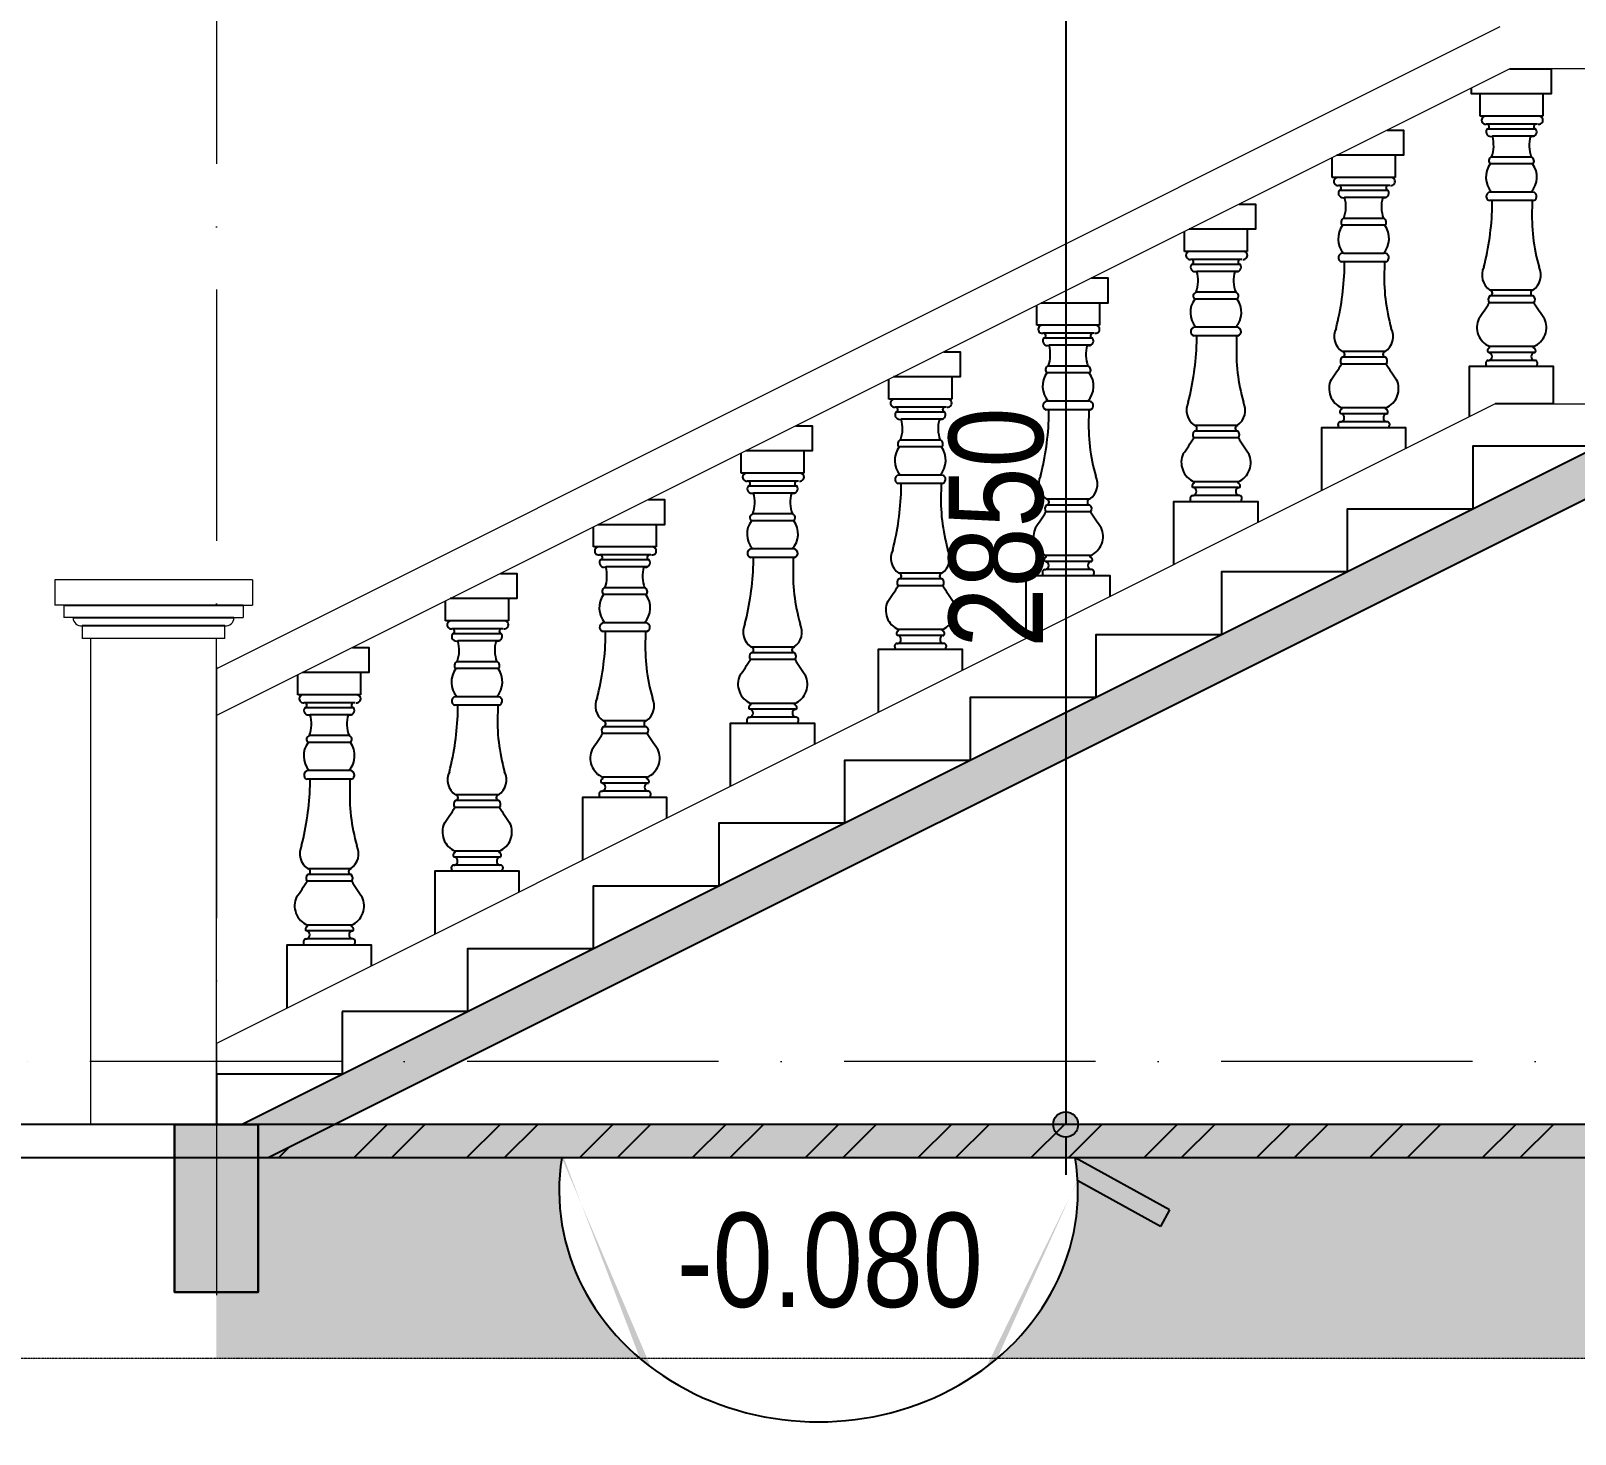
# Model space of a CAD drawing. Extents: x -79995 to 347433, y -157641 to 104789.
# Drawn here: x 68786 to 72472, y -95270 to -91920 of the extents above; entities that cross this region are included whole.
import ezdxf
from ezdxf.enums import TextEntityAlignment as Align

# ---------------------------------------------------------------- set-up
doc = ezdxf.new("R2010")
doc.units = 0
doc.linetypes.add('ACAD_ISO10W100', pattern=[18, 12, -3, 0, -3])
doc.layers.get('DEFPOINTS').update_dxf_attribs({"linetype": 'CONTINUOUS'})
for name, color, linetype in [('009', 251, 'CONTINUOUS'), ('04', 4, 'CONTINUOUS'), ('DIM', 1, 'CONTINUOUS'), ('HATCH', 8, 'CONTINUOUS'), ('TAGS', 60, 'CONTINUOUS'), ('TUONG', 131, 'CONTINUOUS')]:
    doc.layers.add(name, color=color, linetype=linetype)
for name, color, linetype, lineweight in [('cot', 4, 'CONTINUOUS', 0), ('NET-THAY', 2, 'CONTINUOUS', 13), ('TRUC', 24, 'CONTINUOUS', 0)]:
    doc.layers.add(name, color=color, linetype=linetype, lineweight=lineweight)
doc.styles.add('HEL-CONDENSE', font='')
doc.styles.add('VNI-HELVE-CONDENSEN', font='')
doc.styles.get('HEL-CONDENSE').set_extended_font_data('VNI-Helve-Condense')
doc.styles.get('VNI-HELVE-CONDENSEN').set_extended_font_data('VNI-Helve-Condense')
doc.dimstyles.new('D100', dxfattribs={"dimtxt": 225, "dimasz": 1.2, "dimexe": 100, "dimexo": 0, "dimgap": 50, "dimtad": 1, "dimdec": 0, "dimzin": 13, "dimdsep": 46, "dimtxsty": 'HEL-CONDENSE', "dimblk": 'D50', "dimcen": 0, "dimclrd": 1, "dimclre": 1, "dimclrt": 7, "dimadec": 0, "dimazin": 0, "dimtfac": 1, "dimtdec": 0, "dimtmove": 0, "dimatfit": 3, "dimldrblk": 'D50', "dimfxl": 1, "dimtolj": 1, "dimtzin": 13, "dimarcsym": 0})

# ---------------------------------------------------------------- blocks, each defined once
blk = doc.blocks.new('D50')
at = {"layer": 'DIM'}
blk.add_hatch(color=256, dxfattribs=at).paths.add_polyline_path([(25, 0, 1), (-25, 0, 1)])
blk.add_line((25, 0), (100, 0), dxfattribs=at)
blk.add_circle((0, 0), 25, dxfattribs=at)
blk = doc.blocks.new('*D1115')
at = {"layer": 'DEFPOINTS', "color": 0, "linetype": 'Continuous', "transparency": 16777216}
for p in [(71728.4, -91680.7), (71256.3, -94530.7), (71778.4, -94530.7)]:
    blk.add_point(p, dxfattribs=at)
at = {"layer": 'DIM', "color": 1, "linetype": 'Continuous', "lineweight": -2, "transparency": 16777216}
for p, q in [((71728.4, -91680.7), (71156.3, -91680.7)), ((71256.3, -91681.9), (71256.3, -94529.5)), ((71778.4, -94530.7), (71156.3, -94530.7))]:
    blk.add_line(p, q, dxfattribs=at)
at = {"layer": 'DIM', "color": 1, "linetype": 'Continuous', "lineweight": -2, "transparency": 16777216, "xscale": 1.199999999999999, "yscale": 1.199999999999999, "zscale": 1.199999999999999}
for p, rotation in [((71256.3, -91680.7), 90), ((71256.3, -94530.7), 270)]:
    blk.add_blockref('D50', p, dxfattribs=dict(at, rotation=rotation))
at = {"layer": 'DIM', "color": 7, "linetype": 'Continuous', "transparency": 16777216, "insert": (71091.4, -93105.7), "char_height": 225, "attachment_point": 5, "rotation": 90, "style": 'HEL-CONDENSE'}
blk.add_mtext('\\A1;2850', dxfattribs=at)
blk = doc.blocks.new('CAODO')
at = {"layer": 'TAGS', "linetype": 'Continuous'}
h = blk.add_hatch(color=256, dxfattribs=at)
edge = h.paths.add_edge_path()
edge.add_line((-906.9, 181.5), (-931, 137.7))
edge.add_line((-931, 137.7), (-681, 0))
edge.add_ellipse((0, 87.1), major_axis=(688, 0), ratio=0.890858, start_angle=182.4779, end_angle=188.1666, ccw=False)
edge.add_line((-687.4, 60.6), (-906.9, 181.5))
for p, q in [((-931, 137.7), (-906.9, 181.5)), ((-906.9, 181.5), (-687.4, 60.6)), ((-931, 137.7), (-681, 0)), ((-931, 0), (931, 0))]:
    blk.add_line(p, q, dxfattribs=at)
blk.add_ellipse((0, 87.1), major_axis=(688, 0), ratio=0.890858, start_param=-0.142534, end_param=3.284126, dxfattribs=at)
at = {"layer": 'TAGS', "linetype": 'Continuous', "style": 'VNI-HELVE-CONDENSEN'}
blk.add_attdef('0.000', text='', height=250, dxfattribs=at).set_placement((0.2, 232.3), align=Align.MIDDLE_CENTER)

msp = doc.modelspace()

# ---------------------------------------------------------------- hatches: boundary and pattern name
at = {"layer": '009'}
h = msp.add_hatch(dxfattribs=at)
h.set_pattern_fill('ANSI32', color=256, scale=20, style=0)
h.set_pattern_definition([(45, (-1253396.46, -300869.02), (-134.703842, 134.703842), []), (45, (-1253306.66, -300869.02), (-134.703842, 134.703842), [])])
h.paths.add_polyline_path([(72828.751, -94530.733), (69512.358, -94530.733), (69352.358, -94610.733), (72828.751, -94610.733)])
h.paths.add_polyline_path([(73728.751, -94530.733), (72828.751, -94530.733), (72828.751, -94610.733), (73728.751, -94610.733)])
h.paths.add_polyline_path([(75728.751, -94530.733), (73728.751, -94530.733), (73728.751, -94610.733), (75728.751, -94610.733)])
h.paths.add_polyline_path([(77628.751, -94530.733), (75728.751, -94530.733), (75728.751, -94610.733), (77628.751, -94610.733), (77628.751, -94580.733)])
h = msp.add_hatch(dxfattribs=at)
h.set_pattern_fill('AR-CONC', color=256, style=0)
h.set_pattern_definition([(50, (-1253396.46, -300869.02), (182.184669, -15.939086), [19.05, -209.55]), (355, (-1253396.46, -300869.02), (-35.242826, 191.056643), [15.24, -167.64]), (100.451, (-1253381.28, -300870.35), (146.942502, 175.116688), [16.19, -178.09]), (46.1842, (-1253396.46, -300818.22), (271.07904, -42.042328), [28.575, -314.325]), (96.6356, (-1253373.87, -300821.73), (237.404234, 247.425556), [24.285, -267.135]), (351.184, (-1253396.46, -300818.22), (237.404606, 247.42512), [22.86, -251.46]), (21, (-1253371.06, -300830.92), (151.61488, -102.265519), [19.05, -209.55]), (326, (-1253371.06, -300830.92), (61.802028, 184.187966), [15.24, -167.64]), (71.4514, (-1253358.43, -300839.45), (213.41649, 81.922858), [16.19, -178.09]), (37.5, (-1253396.46, -300869.024), (3.0886033, 84.555039), [0, -165.608, 0, -170.18, 0, -168.275]), (7.5, (-1253396.46, -300869.02), (66.8196625, 100.180575), [0, -97.028, 0, -161.798, 0, -64.135]), (327.5, (-1253453.104, -300869.024), (135.590595, -5.728744), [0, -63.5, 0, -198.12, 0, -262.89]), (317.5, (-1253478.5, -300869.02), (148.129181, 25.426491), [0, -82.55, 0, -131.572, 0, -186.69])])
h.paths.add_polyline_path([(72828.751, -94530.733), (69512.358, -94530.733), (69352.358, -94610.733), (72828.751, -94610.733)])
h.paths.add_polyline_path([(73728.751, -94530.733), (72828.751, -94530.733), (72828.751, -94610.733), (73728.751, -94610.733)])
h.paths.add_polyline_path([(75728.751, -94530.733), (73728.751, -94530.733), (73728.751, -94610.733), (75728.751, -94610.733)])
h.paths.add_polyline_path([(77628.751, -94530.733), (75728.751, -94530.733), (75728.751, -94610.733), (77628.751, -94610.733), (77628.751, -94580.733)])
h = msp.add_hatch(dxfattribs=at)
h.set_pattern_fill('AR-HBONE', color=256, style=0)
h.set_pattern_definition([(45, (-1253396.46, -300869.02), (1e-14, 143.684098), [304.8, -101.6]), (135, (-1253324.62, -300797.18), (1e-14, 143.684098), [304.8, -101.6])])
edge = h.paths.add_edge_path()
edge.add_line((72828.751, -95088.924), (72828.751, -94610.733))
edge.add_line((72828.751, -94610.733), (71279.273, -94610.733))
edge.add_line((71279.273, -94610.733), (71504.273, -94734.639))
edge.add_line((71504.273, -94734.639), (71482.565, -94774.057))
edge.add_line((71482.565, -94774.057), (71284.973, -94665.245))
edge.add_ellipse((70666.33, -94689.094), major_axis=(-619.222, 0), ratio=0.89085777, start_angle=133.547564, end_angle=182.477918, ccw=False)
edge.add_line((71092.947, -95088.924), (72828.751, -95088.924))
edge = h.paths.add_edge_path()
edge.add_ellipse((70666.33, -94689.094), major_axis=(-619.222, 0), ratio=0.89085777, start_angle=-8.166576, end_angle=46.452436, ccw=False)
edge.add_line((70053.387, -94610.733), (69828.387, -94610.733))
edge.add_line((69828.387, -94610.733), (69328.751, -94610.733))
edge.add_line((69328.751, -94610.733), (69328.751, -94930.733))
edge.add_line((69328.751, -94930.733), (69228.751, -94930.733))
edge.add_line((69228.751, -94930.733), (69228.751, -95088.924))
edge.add_line((69228.751, -95088.924), (70239.713, -95088.924))
h.paths.add_polyline_path([(75728.751, -95088.924), (75728.751, -94610.733), (73728.751, -94610.733), (73728.751, -95088.924)])
h.paths.add_polyline_path([(73728.751, -95088.924), (73728.751, -94610.733), (72828.751, -94610.733), (72828.751, -95088.924)])
h.paths.add_polyline_path([(75728.751, -94610.733), (75728.751, -95088.924), (77728.751, -95088.924), (77728.751, -94980.733), (77628.751, -94980.733), (77628.751, -94610.733)])
h.paths.add_polyline_path([(77828.751, -94610.733), (77828.751, -94980.733), (77728.751, -94980.733), (77728.751, -95088.924), (81728.751, -95088.924), (81728.751, -94610.733)])
h.paths.add_polyline_path([(83728.751, -95088.924), (83728.751, -94610.733), (81728.751, -94610.733), (81728.751, -95088.924)])
at = {"layer": '04'}
h = msp.add_hatch(color=256, dxfattribs=at)
h.paths.add_polyline_path([(69228.751, -94530.733), (69128.751, -94530.733), (69128.751, -94930.733), (69228.751, -94930.733)])
h.paths.add_polyline_path([(69328.751, -94530.733), (69228.751, -94530.733), (69228.751, -94930.733), (69328.751, -94930.733)])
h = msp.add_hatch(color=256, dxfattribs=at)
h.paths.add_polyline_path([(69228.751, -94530.733), (69328.751, -94530.733), (69328.751, -94930.733), (69228.751, -94930.733)])
h.paths.add_polyline_path([(69128.751, -94530.733), (69228.751, -94530.733), (69228.751, -94930.733), (69128.751, -94930.733)])
at = {"layer": 'cot'}
h = msp.add_hatch(color=256, dxfattribs=at)
h.paths.add_polyline_path([(73728.751, -92922.537), (73728.751, -92810.733), (73528.751, -92910.733), (72928.751, -92910.733), (72928.751, -93010.733), (73552.358, -93010.733)])
h.paths.add_polyline_path([(72828.751, -92910.733), (72728.751, -92910.733), (72728.751, -93210.733), (72828.751, -93210.733)])
h.paths.add_polyline_path([(72928.751, -93010.733), (72928.751, -92910.733), (72828.751, -92910.733), (72828.751, -93210.733), (72928.751, -93210.733)])
h.paths.add_polyline_path([(72728.751, -92910.733), (72528.751, -92910.733), (69588.751, -94380.733), (69812.358, -94380.733), (72552.358, -93010.733), (72728.751, -93010.733)])
msp.add_hatch(color=256, dxfattribs=at).paths.add_polyline_path([(69448.751, -94450.733), (69672.358, -94450.733), (69812.358, -94380.733), (69588.751, -94380.733)])
h = msp.add_hatch(color=256, dxfattribs=at)
h.paths.add_polyline_path([(69512.358, -94530.733), (69328.751, -94530.733), (69328.751, -94610.733), (69352.358, -94610.733)])
h.paths.add_polyline_path([(69512.358, -94530.733), (69704.54, -94434.643), (69480.933, -94434.643), (69288.751, -94530.733), (69328.751, -94530.733)])

# ---------------------------------------------------------------- linework, layer by layer
at = {"layer": '04'}
for p, q in [((77628.751, -94530.733), (68709.007, -94530.733)), ((84728.751, -94610.733), (68709.007, -94610.733))]:
    msp.add_line(p, q, dxfattribs=at)
at = {"layer": 'HATCH', "ltscale": 100}
for p, q in [((72245.393, -92123.85), (72245.393, -92070.733)), ((72395.393, -92070.733), (72395.393, -92123.85)), ((72260.083, -92123.85), (72245.393, -92123.85)), ((72384.442, -92123.85), (72260.853, -92123.85)), ((72395.393, -92123.85), (72384.442, -92123.85)), ((72382.749, -92142.808), (72260.548, -92142.808)), ((72378.836, -92154.902), (72261.95, -92154.902)), ((72373.597, -92171.424), (72274.929, -92171.424)), ((71892.607, -92270.195), (71892.607, -92222.575)), ((72042.607, -92217.078), (72042.607, -92270.195)), ((72367.764, -92221.312), (72273.022, -92221.312)), ((71907.297, -92270.195), (71892.607, -92270.195)), ((72031.656, -92270.195), (71908.067, -92270.195)), ((72042.607, -92270.195), (72031.656, -92270.195)), ((72370.938, -92237.568), (72269.848, -92237.568)), ((72029.962, -92289.153), (71907.761, -92289.153)), ((72026.05, -92301.246), (71909.164, -92301.246)), ((72020.811, -92317.769), (71922.143, -92317.769)), ((72267.705, -92325.257), (72267.705, -92325.257)), ((72274.705, -92341.195), (72274.705, -92325.257)), ((72369.82, -92325.257), (72369.82, -92341.195)), ((72373.081, -92325.257), (72373.081, -92325.257)), ((72373.081, -92325.257), (72373.081, -92325.257)), ((72014.978, -92367.657), (71920.236, -92367.657)), ((71539.821, -92446.588), (71539.821, -92398.968)), ((71689.821, -92393.471), (71689.821, -92446.588)), ((72018.152, -92383.912), (71917.062, -92383.912)), ((71554.51, -92446.588), (71539.821, -92446.588)), ((71678.87, -92446.588), (71555.281, -92446.588)), ((71689.821, -92446.588), (71678.87, -92446.588)), ((71677.176, -92465.546), (71554.975, -92465.546)), ((71673.264, -92477.639), (71556.377, -92477.639)), ((71914.919, -92471.601), (71914.919, -92471.601)), ((71921.919, -92487.539), (71921.919, -92471.601)), ((72017.033, -92471.601), (72017.033, -92487.539)), ((72020.295, -92471.601), (72020.295, -92471.601)), ((72020.295, -92471.601), (72020.295, -92471.601)), ((71668.025, -92494.162), (71569.357, -92494.162)), ((71665.366, -92560.306), (71564.276, -92560.306)), ((71662.191, -92544.05), (71567.45, -92544.05)), ((71187.035, -92622.981), (71187.035, -92575.361)), ((71337.035, -92569.864), (71337.035, -92622.981)), ((71201.724, -92622.981), (71187.035, -92622.981)), ((71326.083, -92622.981), (71202.495, -92622.981)), ((71337.035, -92622.981), (71326.083, -92622.981)), ((71324.39, -92641.939), (71202.189, -92641.939)), ((71320.478, -92654.033), (71203.591, -92654.033)), ((71315.239, -92670.555), (71216.57, -92670.555)), ((71562.133, -92647.994), (71562.133, -92647.994)), ((71569.133, -92663.932), (71569.133, -92647.994)), ((71664.247, -92647.994), (71664.247, -92663.932)), ((71667.509, -92647.994), (71667.509, -92647.994)), ((71667.509, -92647.994), (71667.509, -92647.994)), ((72268.324, -92677.166), (72268.324, -92673.662)), ((72373.463, -92673.662), (72268.324, -92673.662)), ((72373.463, -92677.166), (72373.463, -92673.662)), ((72267.104, -92687.677), (72264.835, -92687.677)), ((72264.835, -92706.693), (72267.104, -92706.693)), ((72374.682, -92687.677), (72267.104, -92687.677)), ((72374.636, -92706.693), (72267.104, -92706.693)), ((72374.682, -92687.677), (72376.952, -92687.677)), ((72376.952, -92706.693), (72374.682, -92706.693)), ((70984.248, -92746.257), (70984.248, -92799.374)), ((71312.58, -92736.699), (71211.489, -92736.699)), ((71309.405, -92720.443), (71214.664, -92720.443)), ((72220.393, -92720.731), (72420.393, -92720.731)), ((72260.131, -92719.959), (72260.131, -92717.204)), ((72381.655, -92720.731), (72381.655, -92717.204)), ((72420.393, -92720.731), (72420.393, -92810.733)), ((70834.248, -92799.374), (70834.248, -92751.754)), ((70848.938, -92799.374), (70834.248, -92799.374)), ((70971.604, -92818.332), (70849.403, -92818.332)), ((70973.297, -92799.374), (70849.708, -92799.374)), ((70984.248, -92799.374), (70973.297, -92799.374)), ((71209.346, -92824.387), (71209.346, -92824.387)), ((71216.346, -92840.325), (71216.346, -92824.387)), ((71311.461, -92824.387), (71311.461, -92840.325)), ((71314.723, -92824.387), (71314.723, -92824.387)), ((71314.723, -92824.387), (71314.723, -92824.387)), ((71915.538, -92823.51), (71915.538, -92820.007)), ((72020.676, -92820.007), (71915.538, -92820.007)), ((72020.676, -92823.51), (72020.676, -92820.007)), ((70967.692, -92830.426), (70850.805, -92830.426)), ((70962.452, -92846.948), (70863.784, -92846.948)), ((71914.318, -92834.021), (71912.048, -92834.021)), ((71912.048, -92853.037), (71914.318, -92853.037)), ((72021.896, -92834.021), (71914.318, -92834.021)), ((72021.85, -92853.037), (71914.318, -92853.037)), ((72021.896, -92834.021), (72024.165, -92834.021)), ((72024.165, -92853.037), (72021.896, -92853.037)), ((70956.619, -92896.836), (70861.878, -92896.836)), ((71867.607, -92867.076), (72067.607, -92867.076)), ((71907.345, -92866.303), (71907.345, -92863.548)), ((72028.869, -92867.076), (72028.869, -92863.548)), ((72067.607, -92867.076), (72067.607, -92917.699)), ((70481.462, -92975.767), (70481.462, -92928.147)), ((70631.462, -92922.65), (70631.462, -92975.767)), ((70959.793, -92913.092), (70858.703, -92913.092)), ((70496.152, -92975.767), (70481.462, -92975.767)), ((70618.818, -92994.725), (70496.617, -92994.725)), ((70620.511, -92975.767), (70496.922, -92975.767)), ((70614.905, -93006.819), (70498.019, -93006.819)), ((70631.462, -92975.767), (70620.511, -92975.767)), ((70856.56, -93000.781), (70856.56, -93000.781)), ((70863.56, -93016.718), (70863.56, -93000.781)), ((70958.675, -93000.781), (70958.675, -93016.718)), ((70961.936, -93000.781), (70961.936, -93000.781)), ((70961.936, -93000.781), (70961.936, -93000.781)), ((71562.751, -92999.903), (71562.751, -92996.4)), ((71667.89, -92996.4), (71562.751, -92996.4)), ((71667.89, -92999.903), (71667.89, -92996.4)), ((70609.666, -93023.341), (70510.998, -93023.341)), ((71514.821, -93043.469), (71714.821, -93043.469)), ((71554.559, -93042.696), (71554.559, -93039.941)), ((71561.532, -93010.414), (71559.262, -93010.414)), ((71559.262, -93029.43), (71561.532, -93029.43)), ((71669.11, -93010.414), (71561.532, -93010.414)), ((71669.064, -93029.43), (71561.532, -93029.43)), ((71669.11, -93010.414), (71671.379, -93010.414)), ((71671.379, -93029.43), (71669.11, -93029.43)), ((71676.083, -93043.469), (71676.083, -93039.941)), ((71714.821, -93043.469), (71714.821, -93094.092)), ((70603.833, -93073.229), (70509.091, -93073.229)), ((70128.676, -93152.16), (70128.676, -93104.54)), ((70278.676, -93099.043), (70278.676, -93152.16)), ((70607.007, -93089.485), (70505.917, -93089.485)), ((70143.366, -93152.16), (70128.676, -93152.16)), ((70267.725, -93152.16), (70144.136, -93152.16)), ((70278.676, -93152.16), (70267.725, -93152.16)), ((70266.032, -93171.118), (70143.831, -93171.118)), ((70262.119, -93183.212), (70145.233, -93183.212)), ((70503.774, -93177.174), (70503.774, -93177.174)), ((70510.774, -93193.111), (70510.774, -93177.174)), ((70605.889, -93177.174), (70605.889, -93193.111)), ((70609.15, -93177.174), (70609.15, -93177.174)), ((70609.15, -93177.174), (70609.15, -93177.174)), ((71208.745, -93186.808), (71206.476, -93186.808)), ((71316.324, -93186.808), (71208.745, -93186.808)), ((71209.965, -93176.297), (71209.965, -93172.793)), ((71315.104, -93172.793), (71209.965, -93172.793)), ((71315.104, -93176.297), (71315.104, -93172.793)), ((71316.324, -93186.808), (71318.593, -93186.808)), ((70256.88, -93199.734), (70158.212, -93199.734)), ((71162.035, -93219.862), (71362.035, -93219.862)), ((71201.773, -93219.089), (71201.773, -93216.334)), ((71206.476, -93205.823), (71208.745, -93205.823)), ((71316.278, -93205.823), (71208.745, -93205.823)), ((71318.593, -93205.823), (71316.324, -93205.823)), ((71323.297, -93219.862), (71323.297, -93216.334)), ((71362.035, -93219.862), (71362.035, -93270.485)), ((70254.221, -93265.878), (70153.131, -93265.878)), ((70251.047, -93249.622), (70156.305, -93249.622)), ((69775.89, -93328.553), (69775.89, -93280.933)), ((69925.89, -93275.436), (69925.89, -93328.553)), ((69790.58, -93328.553), (69775.89, -93328.553)), ((69914.939, -93328.553), (69791.35, -93328.553)), ((69925.89, -93328.553), (69914.939, -93328.553)), ((69913.245, -93347.511), (69791.044, -93347.511)), ((69909.333, -93359.605), (69792.447, -93359.605)), ((69904.094, -93376.127), (69805.426, -93376.127)), ((70150.988, -93353.567), (70150.988, -93353.567)), ((70157.988, -93369.504), (70157.988, -93353.567)), ((70253.103, -93353.567), (70253.103, -93369.504)), ((70256.364, -93353.567), (70256.364, -93353.567)), ((70256.364, -93353.567), (70256.364, -93353.567)), ((70855.959, -93363.201), (70853.69, -93363.201)), ((70963.538, -93363.201), (70855.959, -93363.201)), ((70857.179, -93352.69), (70857.179, -93349.186)), ((70962.318, -93349.186), (70857.179, -93349.186)), ((70962.318, -93352.69), (70962.318, -93349.186)), ((70963.538, -93363.201), (70965.807, -93363.201)), ((70809.248, -93396.255), (71009.248, -93396.255)), ((70848.987, -93395.482), (70848.987, -93392.727)), ((70853.69, -93382.217), (70855.959, -93382.217)), ((70963.492, -93382.217), (70855.959, -93382.217)), ((70965.807, -93382.217), (70963.538, -93382.217)), ((70970.51, -93396.255), (70970.51, -93392.727)), ((71009.248, -93396.255), (71009.248, -93446.878)), ((69573.104, -93451.829), (69573.104, -93504.946)), ((69901.435, -93442.271), (69800.345, -93442.271)), ((69898.261, -93426.015), (69803.519, -93426.015)), ((69423.104, -93504.946), (69423.104, -93457.327)), ((69437.793, -93504.946), (69423.104, -93504.946)), ((69560.459, -93523.904), (69438.258, -93523.904)), ((69562.153, -93504.946), (69438.564, -93504.946)), ((69573.104, -93504.946), (69562.153, -93504.946)), ((70504.393, -93529.083), (70504.393, -93525.579)), ((70609.532, -93525.579), (70504.393, -93525.579)), ((70609.532, -93529.083), (70609.532, -93525.579)), ((69556.547, -93535.998), (69439.66, -93535.998)), ((69551.308, -93552.52), (69452.64, -93552.52)), ((69798.202, -93529.96), (69798.202, -93529.96)), ((69805.202, -93545.898), (69805.202, -93529.96)), ((69900.317, -93529.96), (69900.317, -93545.898)), ((69903.578, -93529.96), (69903.578, -93529.96)), ((69903.578, -93529.96), (69903.578, -93529.96)), ((70503.173, -93539.594), (70500.904, -93539.594)), ((70500.904, -93558.61), (70503.173, -93558.61)), ((70610.752, -93539.594), (70503.173, -93539.594)), ((70610.705, -93558.61), (70503.173, -93558.61)), ((70610.752, -93539.594), (70613.021, -93539.594)), ((70613.021, -93558.61), (70610.752, -93558.61)), ((70456.462, -93572.648), (70656.462, -93572.648)), ((70496.2, -93571.875), (70496.2, -93569.121)), ((70617.724, -93572.648), (70617.724, -93569.121)), ((70656.462, -93572.648), (70656.462, -93623.271)), ((69548.649, -93618.664), (69447.559, -93618.664)), ((69545.474, -93602.408), (69450.733, -93602.408)), ((69445.416, -93706.353), (69445.416, -93706.353)), ((69452.416, -93722.291), (69452.416, -93706.353)), ((69547.53, -93706.353), (69547.53, -93722.291)), ((69550.792, -93706.353), (69550.792, -93706.353)), ((69550.792, -93706.353), (69550.792, -93706.353)), ((70151.607, -93705.476), (70151.607, -93701.972)), ((70256.746, -93701.972), (70151.607, -93701.972)), ((70256.746, -93705.476), (70256.746, -93701.972)), ((70143.414, -93748.268), (70143.414, -93745.514)), ((70150.387, -93715.987), (70148.118, -93715.987)), ((70148.118, -93735.003), (70150.387, -93735.003)), ((70257.965, -93715.987), (70150.387, -93715.987)), ((70257.919, -93735.003), (70150.387, -93735.003)), ((70257.965, -93715.987), (70260.235, -93715.987)), ((70260.235, -93735.003), (70257.965, -93735.003)), ((70264.938, -93749.041), (70264.938, -93745.514)), ((70103.676, -93749.041), (70303.676, -93749.041)), ((70303.676, -93749.041), (70303.676, -93799.664)), ((69797.601, -93892.38), (69795.331, -93892.38)), ((69905.179, -93892.38), (69797.601, -93892.38)), ((69798.821, -93881.869), (69798.821, -93878.365)), ((69903.959, -93878.365), (69798.821, -93878.365)), ((69903.959, -93881.869), (69903.959, -93878.365)), ((69905.179, -93892.38), (69907.448, -93892.38)), ((69750.89, -93925.434), (69950.89, -93925.434)), ((69790.628, -93924.662), (69790.628, -93921.907)), ((69795.331, -93911.396), (69797.601, -93911.396)), ((69905.133, -93911.396), (69797.601, -93911.396)), ((69907.448, -93911.396), (69905.179, -93911.396)), ((69912.152, -93925.434), (69912.152, -93921.907)), ((69950.89, -93925.434), (69950.89, -93976.057)), ((69444.815, -94068.773), (69442.545, -94068.773)), ((69552.393, -94068.773), (69444.815, -94068.773)), ((69446.034, -94058.262), (69446.034, -94054.758)), ((69551.173, -94054.758), (69446.034, -94054.758)), ((69551.173, -94058.262), (69551.173, -94054.758)), ((69552.393, -94068.773), (69554.662, -94068.773)), ((69398.104, -94101.827), (69598.104, -94101.827)), ((69437.842, -94101.055), (69437.842, -94098.3)), ((69442.545, -94087.789), (69444.815, -94087.789)), ((69552.347, -94087.789), (69444.815, -94087.789)), ((69554.662, -94087.789), (69552.393, -94087.789)), ((69559.366, -94101.827), (69559.366, -94098.3)), ((69598.104, -94101.827), (69598.104, -94152.45))]:
    msp.add_line(p, q, dxfattribs=at)
at = {"layer": 'HATCH'}
for p, q in [((72367.654, -92304.953), (72273.132, -92304.953)), ((72373.081, -92325.257), (72267.705, -92325.257)), ((72274.705, -92341.195), (72274.705, -92341.195)), ((72014.867, -92451.297), (71920.346, -92451.297)), ((72020.295, -92471.601), (71914.919, -92471.601)), ((71921.919, -92487.539), (71921.919, -92487.539)), ((72372.638, -92539.159), (72269.149, -92539.159)), ((72372.638, -92552.953), (72269.149, -92552.953)), ((72374.254, -92569.091), (72267.532, -92569.091)), ((71662.081, -92627.69), (71567.56, -92627.69)), ((71667.509, -92647.994), (71562.133, -92647.994)), ((71569.133, -92663.932), (71569.133, -92663.932)), ((72019.852, -92685.504), (71916.362, -92685.504)), ((72019.852, -92699.297), (71916.362, -92699.297)), ((72021.468, -92715.435), (71914.746, -92715.435)), ((71314.723, -92824.387), (71209.346, -92824.387)), ((71309.295, -92804.083), (71214.774, -92804.083)), ((71216.346, -92840.325), (71216.346, -92840.325)), ((71667.065, -92861.897), (71563.576, -92861.897)), ((71668.681, -92891.828), (71561.96, -92891.828)), ((71667.065, -92875.691), (71563.576, -92875.691)), ((70961.936, -93000.781), (70856.56, -93000.781)), ((70956.509, -92980.476), (70861.988, -92980.476)), ((70863.56, -93016.718), (70863.56, -93016.718)), ((71314.279, -93038.29), (71210.79, -93038.29)), ((71315.895, -93068.221), (71209.174, -93068.221)), ((71314.279, -93052.084), (71210.79, -93052.084)), ((70603.723, -93156.869), (70509.202, -93156.869)), ((70609.15, -93177.174), (70503.774, -93177.174)), ((70510.774, -93193.111), (70510.774, -93193.111)), ((70961.493, -93214.683), (70858.004, -93214.683)), ((70961.493, -93228.477), (70858.004, -93228.477)), ((70963.109, -93244.614), (70856.388, -93244.614)), ((70250.937, -93333.263), (70156.415, -93333.263)), ((70256.364, -93353.567), (70150.988, -93353.567)), ((70157.988, -93369.504), (70157.988, -93369.504)), ((70608.707, -93391.076), (70505.218, -93391.076)), ((70608.707, -93404.87), (70505.218, -93404.87)), ((70610.323, -93421.008), (70503.602, -93421.008)), ((69898.151, -93509.656), (69803.629, -93509.656)), ((69903.578, -93529.96), (69798.202, -93529.96)), ((69805.202, -93545.898), (69805.202, -93545.898)), ((70257.537, -93597.401), (70150.815, -93597.401)), ((70255.921, -93567.469), (70152.432, -93567.469)), ((70255.921, -93581.263), (70152.432, -93581.263)), ((69550.792, -93706.353), (69445.416, -93706.353)), ((69545.364, -93686.049), (69450.843, -93686.049)), ((69452.416, -93722.291), (69452.416, -93722.291)), ((69903.135, -93743.862), (69799.645, -93743.862)), ((69904.751, -93773.794), (69798.029, -93773.794)), ((69903.135, -93757.656), (69799.645, -93757.656)), ((69550.348, -93920.255), (69446.859, -93920.255)), ((69551.965, -93950.187), (69445.243, -93950.187)), ((69550.348, -93934.049), (69446.859, -93934.049))]:
    msp.add_line(p, q, dxfattribs=at)
at = {"layer": 'HATCH', "linetype": 'Continuous'}
for p, q in [((68864.751, -93290.733), (69292.751, -93290.733)), ((68886.751, -93320.733), (69270.751, -93320.733)), ((69248.751, -93340.733), (68908.751, -93340.733))]:
    msp.add_line(p, q, dxfattribs=at)
at = {"layer": 'HATCH', "ltscale": 100}
for points in [[(72316.291, -92010.733), (72415.393, -92010.733), (72415.393, -92070.733), (72225.393, -92070.733), (72225.393, -92056.182)], [(72023.601, -92157.078), (72062.606, -92157.078), (72062.606, -92217.078), (71903.601, -92217.078)], [(71670.815, -92333.471), (71709.82, -92333.471), (71709.82, -92393.471), (71550.815, -92393.471)], [(71318.029, -92509.864), (71357.034, -92509.864), (71357.034, -92569.864), (71198.029, -92569.864)], [(70965.243, -92686.257), (71004.248, -92686.257), (71004.248, -92746.257), (70845.243, -92746.257)], [(72220.393, -92841.306), (72220.393, -92720.731), (72420.393, -92720.731), (72420.393, -92810.733), (72281.538, -92810.733)], [(70612.457, -92862.65), (70651.462, -92862.65), (70651.462, -92922.65), (70492.457, -92922.65)], [(71867.607, -93017.699), (71867.607, -92867.076), (72067.607, -92867.076), (72067.607, -92917.699)], [(70259.671, -93039.043), (70298.676, -93039.043), (70298.676, -93099.043), (70139.671, -93099.043)], [(71514.821, -93194.092), (71514.821, -93043.469), (71714.821, -93043.469), (71714.821, -93094.092)], [(69906.884, -93215.436), (69945.889, -93215.436), (69945.889, -93275.436), (69786.884, -93275.436)], [(71162.035, -93370.485), (71162.035, -93219.862), (71362.035, -93219.862), (71362.035, -93270.485)], [(69554.098, -93391.829), (69593.103, -93391.829), (69593.103, -93451.829), (69434.098, -93451.829)], [(70809.248, -93546.878), (70809.248, -93396.255), (71009.248, -93396.255), (71009.248, -93446.878)], [(70456.462, -93723.271), (70456.462, -93572.648), (70656.462, -93572.648), (70656.462, -93623.271)], [(70103.676, -93899.664), (70103.676, -93749.041), (70303.676, -93749.041), (70303.676, -93799.664)], [(69750.89, -94076.057), (69750.89, -93925.434), (69950.89, -93925.434), (69950.89, -93976.057)], [(69398.104, -94252.45), (69398.104, -94101.827), (69598.104, -94101.827), (69598.104, -94152.45)]]:
    msp.add_lwpolyline(points, dxfattribs=at)
for centre, radius, start, end in [((72258.587, -92133.338), 9.605, 81.040631, 278.959369), ((72385.938, -92133.338), 9.605, 261.040631, 98.959369), ((72271.059, -92161.105), 11.021, 145.744992, 290.557589), ((72260.993, -92148.868), 6.11, 279.007448, 98.571037), ((72369.727, -92161.105), 11.021, 249.442411, 34.255008), ((72379.793, -92148.868), 6.11, 81.428963, 260.992552), ((72198.751, -92193.493), 79.31, 339.466044, 16.156511), ((72442.035, -92193.493), 79.31, 163.843489, 200.533956), ((72275.679, -92230.269), 9.342, 106.5212, 231.380323), ((72365.107, -92230.269), 9.342, 308.619677, 73.4788), ((71905.801, -92279.683), 9.605, 81.040631, 278.959369), ((72033.152, -92279.683), 9.605, 261.040631, 98.959369), ((72314.32, -92269.568), 54.789, 144.262557, 219.808495), ((72327.591, -92269.228), 53.677, 318.275356, 36.14377), ((71918.273, -92307.45), 11.021, 145.744992, 290.557589), ((71908.207, -92295.212), 6.11, 279.007448, 98.571037), ((72016.941, -92307.45), 11.021, 249.442411, 34.255008), ((72027.007, -92295.212), 6.11, 81.428963, 260.992552), ((72270.699, -92315.18), 10.513, 76.617422, 253.451061), ((72370.087, -92315.18), 10.513, 286.548939, 103.382578), ((71845.965, -92339.838), 79.31, 339.466044, 16.156511), ((72089.249, -92339.838), 79.31, 163.843489, 200.533956), ((71623.394, -92321.814), 651.6, 345.581319, 358.295588), ((72817.329, -92361.909), 447.989, 177.349759, 195.823706), ((71922.893, -92376.613), 9.342, 106.5212, 231.380323), ((72012.321, -92376.613), 9.342, 308.619677, 73.4788), ((71961.534, -92415.913), 54.789, 144.262557, 219.808495), ((71974.805, -92415.572), 53.677, 318.275356, 36.14377), ((71553.014, -92456.076), 9.605, 81.040631, 278.959369), ((71680.365, -92456.076), 9.605, 261.040631, 98.959369), ((71917.913, -92461.524), 10.513, 76.617422, 253.451061), ((72017.301, -92461.524), 10.513, 286.548939, 103.382578), ((71565.487, -92483.843), 11.021, 145.744992, 290.557589), ((71555.421, -92471.605), 6.11, 279.007448, 98.571037), ((71664.155, -92483.843), 11.021, 249.442411, 34.255008), ((71674.22, -92471.605), 6.11, 81.428963, 260.992552), ((71270.607, -92468.158), 651.6, 345.581319, 358.295588), ((72464.543, -92508.254), 447.989, 177.349759, 195.823706), ((72293.759, -92503.099), 43.657, 154.152613, 235.686764), ((72347.027, -92503.099), 43.657, 304.313236, 25.847387), ((71493.179, -92516.231), 79.31, 339.466044, 16.156511), ((71736.463, -92516.231), 79.31, 163.843489, 200.533956), ((71608.748, -92592.306), 54.789, 144.262557, 219.808495), ((71570.107, -92553.006), 9.342, 106.5212, 231.380323), ((71622.019, -92591.965), 53.677, 318.275356, 36.14377), ((71659.535, -92553.006), 9.342, 308.619677, 73.4788), ((72276.575, -92561.846), 11.586, 129.862327, 218.700417), ((72268.23, -92546.056), 6.958, 277.583686, 82.416314), ((72373.556, -92546.056), 6.958, 97.583686, 262.416314), ((72365.212, -92561.846), 11.586, 321.299583, 50.137673), ((71815.236, -92294.428), 529.161, 323.871034, 328.731295), ((72826.55, -92294.428), 529.161, 211.268705, 216.128966), ((71200.228, -92632.469), 9.605, 81.040631, 278.959369), ((71327.579, -92632.469), 9.605, 261.040631, 98.959369), ((71565.127, -92637.917), 10.513, 76.617422, 253.451061), ((71664.514, -92637.917), 10.513, 286.548939, 103.382578), ((71940.973, -92649.444), 43.657, 154.152613, 235.686764), ((71994.241, -92649.444), 43.657, 304.313236, 25.847387), ((72287.745, -92627.716), 49.882, 154.732845, 247.086312), ((72354.041, -92627.716), 49.882, 292.913688, 25.267155), ((71212.7, -92660.236), 11.021, 145.744992, 290.557589), ((71202.635, -92647.998), 6.11, 279.007448, 98.571037), ((71140.392, -92692.624), 79.31, 339.466044, 16.156511), ((71383.677, -92692.624), 79.31, 163.843489, 200.533956), ((71311.369, -92660.236), 11.021, 249.442411, 34.255008), ((71321.434, -92647.998), 6.11, 81.428963, 260.992552), ((70917.821, -92644.552), 651.6, 345.581319, 358.295588), ((72111.757, -92684.647), 447.989, 177.349759, 195.823706), ((72269.845, -92683.505), 6.519, 103.492344, 219.781058), ((72371.941, -92683.505), 6.519, 320.218942, 76.507656), ((71923.789, -92708.191), 11.586, 129.862327, 218.700417), ((71915.444, -92692.401), 6.958, 277.583686, 82.416314), ((72020.77, -92692.401), 6.958, 97.583686, 262.416314), ((72012.425, -92708.191), 11.586, 321.299583, 50.137673), ((72265.992, -92713.519), 6.923, 99.626037, 212.158594), ((72264.15, -92697.185), 9.956, 287.261156, 72.738844), ((72377.637, -92697.185), 9.956, 107.261156, 252.738844), ((72375.794, -92713.519), 6.923, 327.841406, 80.373963), ((71255.962, -92768.699), 54.789, 144.262557, 219.808495), ((71217.32, -92729.4), 9.342, 106.5212, 231.380323), ((71269.233, -92768.358), 53.677, 318.275356, 36.14377), ((71306.749, -92729.4), 9.342, 308.619677, 73.4788), ((71462.45, -92440.773), 529.161, 323.871034, 328.731295), ((72473.764, -92440.773), 529.161, 211.268705, 216.128966), ((71934.959, -92774.061), 49.882, 154.732845, 247.086312), ((72001.255, -92774.061), 49.882, 292.913688, 25.267155), ((70847.442, -92808.862), 9.605, 81.040631, 278.959369), ((70849.849, -92824.391), 6.11, 279.007448, 98.571037), ((70968.648, -92824.391), 6.11, 81.428963, 260.992552), ((70974.793, -92808.862), 9.605, 261.040631, 98.959369), ((71212.341, -92814.31), 10.513, 76.617422, 253.451061), ((71311.728, -92814.31), 10.513, 286.548939, 103.382578), ((71588.187, -92825.837), 43.657, 154.152613, 235.686764), ((71641.455, -92825.837), 43.657, 304.313236, 25.847387), ((71917.059, -92829.85), 6.519, 103.492344, 219.781058), ((72019.155, -92829.85), 6.519, 320.218942, 76.507656), ((70859.914, -92836.629), 11.021, 145.744992, 290.557589), ((70787.606, -92869.017), 79.31, 339.466044, 16.156511), ((71030.89, -92869.017), 79.31, 163.843489, 200.533956), ((70958.582, -92836.629), 11.021, 249.442411, 34.255008), ((70565.035, -92820.945), 651.6, 345.581319, 358.295588), ((71758.971, -92861.04), 447.989, 177.349759, 195.823706), ((71562.658, -92868.794), 6.958, 277.583686, 82.416314), ((71667.984, -92868.794), 6.958, 97.583686, 262.416314), ((71913.206, -92859.863), 6.923, 99.626037, 212.158594), ((71911.363, -92843.529), 9.956, 287.261156, 72.738844), ((72024.851, -92843.529), 9.956, 107.261156, 252.738844), ((72023.008, -92859.863), 6.923, 327.841406, 80.373963), ((70864.534, -92905.793), 9.342, 106.5212, 231.380323), ((70953.962, -92905.793), 9.342, 308.619677, 73.4788), ((71109.664, -92617.166), 529.161, 323.871034, 328.731295), ((71571.002, -92884.584), 11.586, 129.862327, 218.700417), ((71659.639, -92884.584), 11.586, 321.299583, 50.137673), ((72120.978, -92617.166), 529.161, 211.268705, 216.128966), ((70903.175, -92945.092), 54.789, 144.262557, 219.808495), ((70916.447, -92944.751), 53.677, 318.275356, 36.14377), ((71582.173, -92950.454), 49.882, 154.732845, 247.086312), ((71648.469, -92950.454), 49.882, 292.913688, 25.267155), ((70494.656, -92985.255), 9.605, 81.040631, 278.959369), ((70507.128, -93013.022), 11.021, 145.744992, 290.557589), ((70497.062, -93000.784), 6.11, 279.007448, 98.571037), ((70605.796, -93013.022), 11.021, 249.442411, 34.255008), ((70615.862, -93000.784), 6.11, 81.428963, 260.992552), ((70622.007, -92985.255), 9.605, 261.040631, 98.959369), ((70859.555, -92990.704), 10.513, 76.617422, 253.451061), ((70958.942, -92990.704), 10.513, 286.548939, 103.382578), ((71235.4, -93002.23), 43.657, 154.152613, 235.686764), ((71288.669, -93002.23), 43.657, 304.313236, 25.847387), ((71564.272, -93006.243), 6.519, 103.492344, 219.781058), ((71666.369, -93006.243), 6.519, 320.218942, 76.507656), ((70434.82, -93045.41), 79.31, 339.466044, 16.156511), ((70678.104, -93045.41), 79.31, 163.843489, 200.533956), ((70212.249, -92997.338), 651.6, 345.581319, 358.295588), ((71406.185, -93037.433), 447.989, 177.349759, 195.823706), ((71209.872, -93045.187), 6.958, 277.583686, 82.416314), ((71315.197, -93045.187), 6.958, 97.583686, 262.416314), ((71560.42, -93036.256), 6.923, 99.626037, 212.158594), ((71558.577, -93019.922), 9.956, 287.261156, 72.738844), ((71672.064, -93019.922), 9.956, 107.261156, 252.738844), ((71670.222, -93036.256), 6.923, 327.841406, 80.373963), ((70511.748, -93082.186), 9.342, 106.5212, 231.380323), ((70601.176, -93082.186), 9.342, 308.619677, 73.4788), ((70756.877, -92793.559), 529.161, 323.871034, 328.731295), ((71218.216, -93060.977), 11.586, 129.862327, 218.700417), ((71306.853, -93060.977), 11.586, 321.299583, 50.137673), ((71768.192, -92793.559), 529.161, 211.268705, 216.128966), ((70550.389, -93121.485), 54.789, 144.262557, 219.808495), ((70563.661, -93121.144), 53.677, 318.275356, 36.14377), ((71229.387, -93126.847), 49.882, 154.732845, 247.086312), ((71295.683, -93126.847), 49.882, 292.913688, 25.267155), ((70141.87, -93161.648), 9.605, 81.040631, 278.959369), ((70269.221, -93161.648), 9.605, 261.040631, 98.959369), ((70506.768, -93167.097), 10.513, 76.617422, 253.451061), ((70606.156, -93167.097), 10.513, 286.548939, 103.382578), ((70154.342, -93189.415), 11.021, 145.744992, 290.557589), ((70144.276, -93177.177), 6.11, 279.007448, 98.571037), ((70253.01, -93189.415), 11.021, 249.442411, 34.255008), ((70263.076, -93177.177), 6.11, 81.428963, 260.992552), ((69859.463, -93173.731), 651.6, 345.581319, 358.295588), ((71053.398, -93213.826), 447.989, 177.349759, 195.823706), ((70882.614, -93178.623), 43.657, 154.152613, 235.686764), ((70935.882, -93178.623), 43.657, 304.313236, 25.847387), ((71211.486, -93182.636), 6.519, 103.492344, 219.781058), ((71205.791, -93196.315), 9.956, 287.261156, 72.738844), ((71319.278, -93196.315), 9.956, 107.261156, 252.738844), ((71313.583, -93182.636), 6.519, 320.218942, 76.507656), ((70082.034, -93221.803), 79.31, 339.466044, 16.156511), ((70325.318, -93221.803), 79.31, 163.843489, 200.533956), ((70865.43, -93237.37), 11.586, 129.862327, 218.700417), ((70857.086, -93221.58), 6.958, 277.583686, 82.416314), ((70962.411, -93221.58), 6.958, 97.583686, 262.416314), ((70954.067, -93237.37), 11.586, 321.299583, 50.137673), ((71207.634, -93212.649), 6.923, 99.626037, 212.158594), ((71317.435, -93212.649), 6.923, 327.841406, 80.373963), ((70197.603, -93297.878), 54.789, 144.262557, 219.808495), ((70158.962, -93258.579), 9.342, 106.5212, 231.380323), ((70210.874, -93297.538), 53.677, 318.275356, 36.14377), ((70248.39, -93258.579), 9.342, 308.619677, 73.4788), ((70404.091, -92969.952), 529.161, 323.871034, 328.731295), ((71415.406, -92969.952), 529.161, 211.268705, 216.128966), ((70876.6, -93303.24), 49.882, 154.732845, 247.086312), ((70942.897, -93303.24), 49.882, 292.913688, 25.267155), ((69789.084, -93338.041), 9.605, 81.040631, 278.959369), ((69916.435, -93338.041), 9.605, 261.040631, 98.959369), ((70153.982, -93343.49), 10.513, 76.617422, 253.451061), ((70253.37, -93343.49), 10.513, 286.548939, 103.382578), ((70529.828, -93355.016), 43.657, 154.152613, 235.686764), ((70583.096, -93355.016), 43.657, 304.313236, 25.847387), ((69801.556, -93365.808), 11.021, 145.744992, 290.557589), ((69791.49, -93353.571), 6.11, 279.007448, 98.571037), ((69729.248, -93398.196), 79.31, 339.466044, 16.156511), ((69972.532, -93398.196), 79.31, 163.843489, 200.533956), ((69900.224, -93365.808), 11.021, 249.442411, 34.255008), ((69910.29, -93353.571), 6.11, 81.428963, 260.992552), ((69506.677, -93350.124), 651.6, 345.581319, 358.295588), ((70700.612, -93390.219), 447.989, 177.349759, 195.823706), ((70858.7, -93359.029), 6.519, 103.492344, 219.781058), ((70853.005, -93372.709), 9.956, 287.261156, 72.738844), ((70966.492, -93372.709), 9.956, 107.261156, 252.738844), ((70960.797, -93359.029), 6.519, 320.218942, 76.507656), ((70512.644, -93413.763), 11.586, 129.862327, 218.700417), ((70504.299, -93397.973), 6.958, 277.583686, 82.416314), ((70609.625, -93397.973), 6.958, 97.583686, 262.416314), ((70601.281, -93413.763), 11.586, 321.299583, 50.137673), ((70854.848, -93389.042), 6.923, 99.626037, 212.158594), ((70964.649, -93389.042), 6.923, 327.841406, 80.373963), ((69844.817, -93474.271), 54.789, 144.262557, 219.808495), ((69806.176, -93434.972), 9.342, 106.5212, 231.380323), ((69858.088, -93473.931), 53.677, 318.275356, 36.14377), ((69895.604, -93434.972), 9.342, 308.619677, 73.4788), ((70051.305, -93146.345), 529.161, 323.871034, 328.731295), ((71062.619, -93146.345), 529.161, 211.268705, 216.128966), ((70523.814, -93479.633), 49.882, 154.732845, 247.086312), ((70590.11, -93479.633), 49.882, 292.913688, 25.267155), ((69436.298, -93514.434), 9.605, 81.040631, 278.959369), ((69438.704, -93529.964), 6.11, 279.007448, 98.571037), ((69557.503, -93529.964), 6.11, 81.428963, 260.992552), ((69563.648, -93514.434), 9.605, 261.040631, 98.959369), ((69801.196, -93519.883), 10.513, 76.617422, 253.451061), ((69900.584, -93519.883), 10.513, 286.548939, 103.382578), ((70177.042, -93531.409), 43.657, 154.152613, 235.686764), ((70230.31, -93531.409), 43.657, 304.313236, 25.847387), ((69448.77, -93542.201), 11.021, 145.744992, 290.557589), ((69376.462, -93574.589), 79.31, 339.466044, 16.156511), ((69619.746, -93574.589), 79.31, 163.843489, 200.533956), ((69547.438, -93542.201), 11.021, 249.442411, 34.255008), ((69153.89, -93526.517), 651.6, 345.581319, 358.295588), ((70347.826, -93566.612), 447.989, 177.349759, 195.823706), ((70502.062, -93565.435), 6.923, 99.626037, 212.158594), ((70505.914, -93535.422), 6.519, 103.492344, 219.781058), ((70500.219, -93549.102), 9.956, 287.261156, 72.738844), ((70613.706, -93549.102), 9.956, 107.261156, 252.738844), ((70608.011, -93535.422), 6.519, 320.218942, 76.507656), ((70611.863, -93565.435), 6.923, 327.841406, 80.373963), ((69698.519, -93322.738), 529.161, 323.871034, 328.731295), ((70159.858, -93590.156), 11.586, 129.862327, 218.700417), ((70151.513, -93574.366), 6.958, 277.583686, 82.416314), ((70256.839, -93574.366), 6.958, 97.583686, 262.416314), ((70248.495, -93590.156), 11.586, 321.299583, 50.137673), ((70709.833, -93322.738), 529.161, 211.268705, 216.128966), ((69492.031, -93650.665), 54.789, 144.262557, 219.808495), ((69453.39, -93611.365), 9.342, 106.5212, 231.380323), ((69505.302, -93650.324), 53.677, 318.275356, 36.14377), ((69542.818, -93611.365), 9.342, 308.619677, 73.4788), ((70171.028, -93656.026), 49.882, 154.732845, 247.086312), ((70237.324, -93656.026), 49.882, 292.913688, 25.267155), ((69448.41, -93696.276), 10.513, 76.617422, 253.451061), ((69547.797, -93696.276), 10.513, 286.548939, 103.382578), ((69824.256, -93707.802), 43.657, 154.152613, 235.686764), ((69877.524, -93707.802), 43.657, 304.313236, 25.847387), ((70153.128, -93711.815), 6.519, 103.492344, 219.781058), ((70255.225, -93711.815), 6.519, 320.218942, 76.507656), ((68801.104, -93702.91), 651.6, 345.581319, 358.295588), ((69995.04, -93743.005), 447.989, 177.349759, 195.823706), ((69798.727, -93750.759), 6.958, 277.583686, 82.416314), ((69904.053, -93750.759), 6.958, 97.583686, 262.416314), ((70149.275, -93741.829), 6.923, 99.626037, 212.158594), ((70147.433, -93725.495), 9.956, 287.261156, 72.738844), ((70260.92, -93725.495), 9.956, 107.261156, 252.738844), ((70259.077, -93741.829), 6.923, 327.841406, 80.373963), ((69345.733, -93499.131), 529.161, 323.871034, 328.731295), ((69807.072, -93766.549), 11.586, 129.862327, 218.700417), ((69895.708, -93766.549), 11.586, 321.299583, 50.137673), ((70357.047, -93499.131), 529.161, 211.268705, 216.128966), ((69818.242, -93832.419), 49.882, 154.732845, 247.086312), ((69884.538, -93832.419), 49.882, 292.913688, 25.267155), ((69471.47, -93884.196), 43.657, 154.152613, 235.686764), ((69524.738, -93884.196), 43.657, 304.313236, 25.847387), ((69800.342, -93888.208), 6.519, 103.492344, 219.781058), ((69794.646, -93901.888), 9.956, 287.261156, 72.738844), ((69908.134, -93901.888), 9.956, 107.261156, 252.738844), ((69902.438, -93888.208), 6.519, 320.218942, 76.507656), ((69445.941, -93927.152), 6.958, 277.583686, 82.416314), ((69551.267, -93927.152), 6.958, 97.583686, 262.416314), ((69796.489, -93918.222), 6.923, 99.626037, 212.158594), ((69906.291, -93918.222), 6.923, 327.841406, 80.373963), ((68992.947, -93675.524), 529.161, 323.871034, 328.731295), ((69454.285, -93942.942), 11.586, 129.862327, 218.700417), ((69542.922, -93942.942), 11.586, 321.299583, 50.137673), ((70004.261, -93675.524), 529.161, 211.268705, 216.128966), ((69465.456, -94008.812), 49.882, 154.732845, 247.086312), ((69531.752, -94008.812), 49.882, 292.913688, 25.267155), ((69447.555, -94064.601), 6.519, 103.492344, 219.781058), ((69441.86, -94078.281), 9.956, 287.261156, 72.738844), ((69555.347, -94078.281), 9.956, 107.261156, 252.738844), ((69549.652, -94064.601), 6.519, 320.218942, 76.507656), ((69443.703, -94094.615), 6.923, 99.626037, 212.158594), ((69553.505, -94094.615), 6.923, 327.841406, 80.373963)]:
    msp.add_arc(centre, radius, start, end, dxfattribs=at)
at = {"layer": 'NET-THAY'}
for p, q in [((72292.683, -91910.733), (69228.751, -93442.699)), ((72316.29, -92010.733), (69228.751, -93554.503)), ((73316.29, -92010.733), (72316.29, -92010.733)), ((72281.538, -92810.733), (69228.751, -94337.126)), ((72281.538, -92810.733), (73281.538, -92810.733)), ((69314.751, -93230.733), (68842.751, -93230.733)), ((68842.751, -93230.733), (68842.751, -93290.733)), ((69314.751, -93230.733), (69314.751, -93290.733)), ((68864.751, -93290.733), (68842.751, -93290.733)), ((68864.751, -93290.733), (68864.751, -93320.733)), ((69292.751, -93290.733), (69292.751, -93320.733)), ((69292.751, -93290.733), (69314.751, -93290.733)), ((68886.751, -93320.733), (68864.751, -93320.733)), ((68908.751, -93340.733), (68908.751, -93370.737)), ((69248.751, -93370.737), (69248.751, -93340.733)), ((69270.751, -93320.733), (69292.751, -93320.733)), ((69248.751, -93370.737), (68908.751, -93370.737)), ((68928.751, -94530.733), (68928.751, -93370.737)), ((69228.751, -94307.126), (69228.751, -93370.737)), ((69228.751, -94410.733), (69228.751, -94307.126))]:
    msp.add_line(p, q, dxfattribs=at)
msp.add_lwpolyline([(69528.751, -94380.733), (69428.751, -94380.733)], dxfattribs=at)
for centre, start, end in [((68906.814, -93320.764), 179.91109, 275.541532), ((69250.689, -93320.764), 264.458468, 0.08891)]:
    msp.add_arc(centre, 20.063, start, end, dxfattribs=at)
at = {"layer": 'TRUC', "linetype": 'ACAD_ISO10W100', "ltscale": 50}
for p, q in [((69228.751, -80836.552), (69228.751, -95088.924)), ((84828.751, -94380.733), (68709.007, -94380.733))]:
    msp.add_line(p, q, dxfattribs=at)
at = {"layer": 'TRUC', "linetype": 'ACAD_ISO10W100', "ltscale": 0.2}
msp.add_lwpolyline([(89753.351, -80836.552), (68709.007, -80836.552), (68709.007, -95088.924), (89753.351, -95088.924)], close=True, dxfattribs=at)
at = {"layer": 'TUONG', "color": 4}
for p, q in [((72552.358, -93010.733), (69352.358, -94610.733)), ((69828.751, -94260.733), (69528.751, -94260.733)), ((69528.751, -94260.733), (69528.751, -94410.733)), ((69528.751, -94410.733), (69228.751, -94410.733)), ((69228.751, -94410.733), (69228.751, -94530.733))]:
    msp.add_line(p, q, dxfattribs=at)
for points in [[(69288.751, -94530.733), (72528.751, -92910.733)], [(69828.751, -94260.733), (69828.751, -94110.733), (70128.751, -94110.733), (70128.751, -93960.733), (70428.751, -93960.733), (70428.751, -93810.733), (70728.751, -93810.733), (70728.751, -93660.733), (71028.751, -93660.733), (71028.751, -93510.733), (71328.751, -93510.733), (71328.751, -93360.733), (71628.751, -93360.733), (71628.751, -93210.733), (71928.751, -93210.733), (71928.751, -93060.733), (72228.751, -93060.733), (72228.751, -92910.733), (72528.751, -92910.733)]]:
    msp.add_lwpolyline(points, dxfattribs=at)
for points in [[(69128.751, -94930.733), (69328.751, -94930.733), (69328.751, -94530.733), (69128.751, -94530.733)], [(69328.751, -94930.733), (69128.751, -94930.733), (69128.751, -94530.733), (69328.751, -94530.733)]]:
    msp.add_lwpolyline(points, close=True, dxfattribs=at)

# ---------------------------------------------------------------- block references
at = {"layer": 'TAGS', "linetype": 'Continuous'}
ref = msp.add_blockref('CAODO', (70666.33, -94610.733), dxfattribs=dict(at, xscale=0.9000000001396984, yscale=0.9000000001396984, zscale=0.9, rotation=180))
ref.add_attrib('0.000', '-0.080', dxfattribs={"color": 7, "linetype": 'Continuous', "height": 225, "style": 'VNI-HELVE-CONDENSEN'}).set_placement((70693.162, -94854.031), align=Align.MIDDLE_CENTER)

# ---------------------------------------------------------------- dimensions: what is measured, and where the dimension line sits
at = {"layer": 'DIM', "linetype": 'Continuous'}
dim = msp.add_linear_dim(base=(71256.268, -94530.733), p1=(71728.424, -91680.733), p2=(71778.416, -94530.733), angle=90, dimstyle='D100', override={"dimtmove": 1}, dxfattribs=at)
dim.commit()
dim.dimension.update_dxf_attribs({"geometry": '*D1115', "text_midpoint": (71091.368, -93105.733)})

doc.saveas('drawing.dxf')
